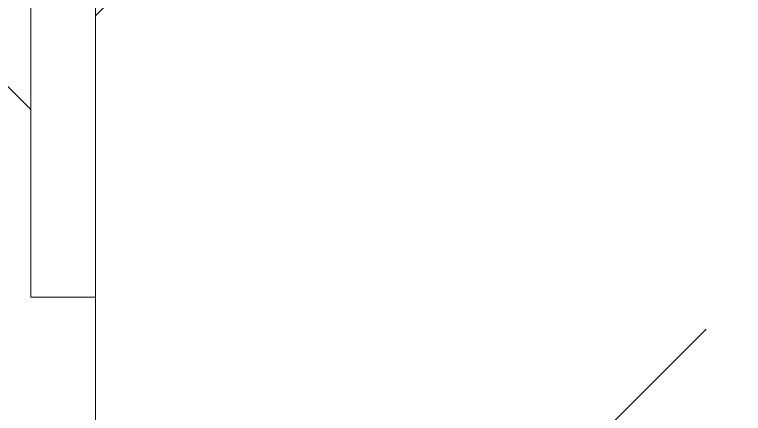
# Model space of a CAD drawing. Header units: millimetres. Extents: x -213547 to 415037, y -3642 to 106956.
# Drawn here: x 89414.7 to 89504.7, y 87322.8 to 87372 of the extents above; entities that cross this region are included whole.
import ezdxf

# ---------------------------------------------------------------- set-up
doc = ezdxf.new("R2010")
doc.units = ezdxf.units.MM
doc.linetypes.add('Осевая', pattern=[6350, 1270, -952.5, 3175, -952.5])
for name, color, linetype, lineweight, true_color in [('A-DOOR-1', 7, 'Continuous', 5, 0xc0c0c0), ('A-DOOR-FRAM-1', 7, 'Continuous', 5, 0xc0c0c0), ('A-WALL-1', 9, 'Continuous', 5, 0x808080)]:
    doc.layers.add(name, color=color, linetype=linetype, lineweight=lineweight, true_color=true_color)
for name, color, linetype, lineweight in [('A-WALL', 7, 'Continuous', 5), ('I-WALL', 7, 'Continuous', 5), ('Оси-2', 7, 'Осевая', 9)]:
    doc.layers.add(name, color=color, linetype=linetype, lineweight=lineweight)
doc.layers.get('A-DOOR-1').off()

# ---------------------------------------------------------------- blocks, each defined once
blk = doc.blocks.new('110_Дверь_СКБ_2Ст - Д-2а_п_ Из коридора на лестницу-32215424-Объем проектирования 1 этажа')
at = {"layer": 'A-DOOR-FRAM-1'}
for p, q in [((-672.5, 133), (-742.5, 133)), ((-742.5, 133), (-742.5, 125)), ((-742.5, 125), (-672.5, 125))]:
    blk.add_line(p, q, dxfattribs=at)
blk = doc.blocks.new('1floor')
at = {"layer": 'I-WALL'}
h = blk.add_hatch(dxfattribs=at)
h.set_pattern_fill('FP_1', color=256, style=0, pattern_type=2)
h.set_pattern_definition([(45, (0, 0), (-114.04925, 114.04925), []), (45, (114.05, 0), (-114.04925, 114.04925), [201.612, -40.322, 6.706, -33.617])])
h.paths.add_polyline_path([(89360, 7700), (89610, 7700), (89610, 8206.063), (89360, 8206.063), (89360, 7942.587)])
h.paths.add_polyline_path([(89610, 9606.063), (89610, 10600), (89360, 10600), (89360, 9606.063), (89440, 9606.063)])
h = blk.add_hatch(dxfattribs=at)
h.set_pattern_fill('FP_24', color=256, style=0, pattern_type=2)
h.set_pattern_definition([(45, (0, 0), (-141.42136, 141.42136), []), (135, (0, 0), (-141.42136, -141.42136), [])])
h.paths.add_polyline_path([(89360, 7650), (89360, 8151.063), (89352, 8151.063), (89352, 8206.063), (89260, 8206.063), (89260, 7650), (89340.823, 7650)])
h.paths.add_polyline_path([(89260, 9606.063), (89352, 9606.063), (89353.428, 9661.063), (89360, 9661.063), (89360, 10443), (89260, 10443), (89260, 9628.91)])
at = {"layer": 'A-WALL'}
blk.add_line((89360, 7650), (89360, 8151.063), dxfattribs=at)
at = {"layer": 'A-WALL-1'}
blk.add_line((89360, 8151.063), (89360, -100), dxfattribs=at)
at = {"layer": 'Оси-2'}
blk.add_line((89360, 3093.741), (89360, 16915.097), dxfattribs=at)
at = {"layer": 'A-DOOR-1', "rotation": 90}
blk.add_blockref('110_Дверь_СКБ_2Ст - Д-2а_п_ Из коридора на лестницу-32215424-Объем проектирования 1 этажа', (89485, 8893.563), dxfattribs=at)

msp = doc.modelspace()

# ---------------------------------------------------------------- block references
msp.add_blockref('1floor', (64.702, 79186.05))

doc.saveas('drawing.dxf')
